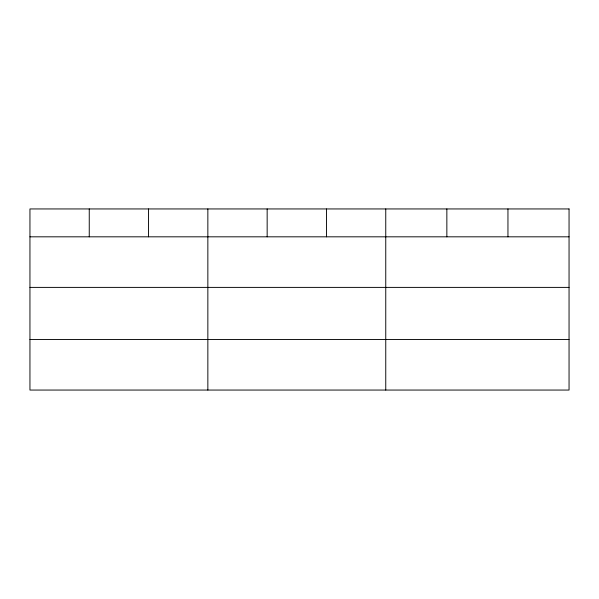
<?xml version="1.0" encoding="UTF-8"?>
<svg xmlns="http://www.w3.org/2000/svg" width="599" height="599" viewBox="0 0 599 599"><rect width="100%" height="100%" fill="white"/><g stroke="black" fill="none" stroke-linecap="round" stroke-linejoin="round"><path stroke-width="0.9" d="M29.95 236.822L569.05 236.822M29.95 287.393L569.05 287.393M29.95 339.491L569.05 339.491M507.952 208.946L507.952 236.822M446.854 208.946L446.854 236.822M385.756 208.946L385.756 390.054M326.455 208.946L326.455 236.822M267.154 208.946L267.154 236.822M207.853 208.946L207.853 390.054M148.552 208.946L148.552 236.822M89.251 208.946L89.251 236.822M569.05 208.946L29.95 208.946L29.95 390.054L569.05 390.054L569.05 208.946"/></g></svg>
